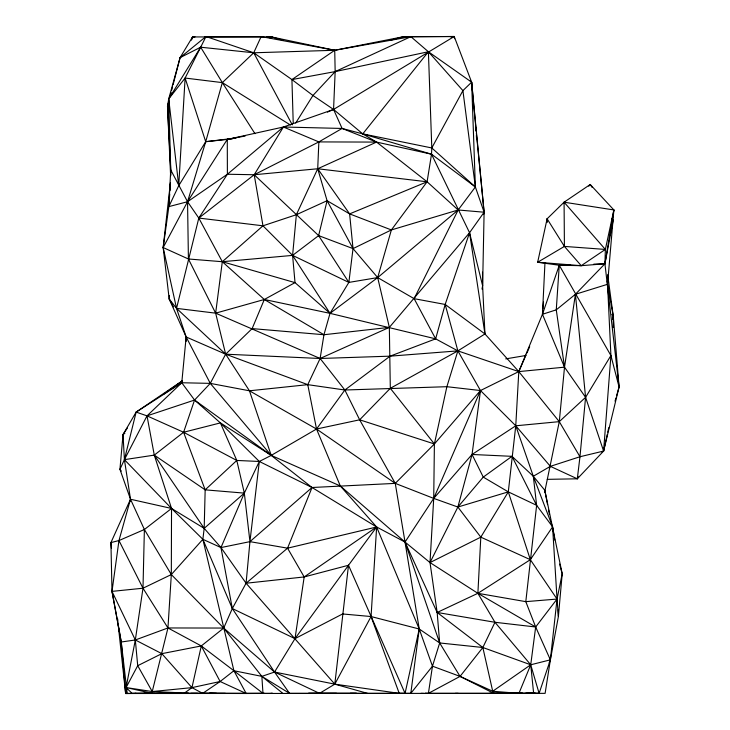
<?xml version="1.0" encoding="UTF-8"?>
<svg xmlns="http://www.w3.org/2000/svg" width="730" height="730" viewBox="0 0 730 730"><rect width="100%" height="100%" fill="white"/><g stroke="black" fill="none" stroke-linecap="round" stroke-linejoin="round"><path stroke-width="1.09" d="M613.264 327.569L613.282 316.282L607.652 274.672M170.4 182.71L163.164 247.561L176.532 308.37L186.15 336.968L181.77 382.748L147.013 415.863L154.286 455.118L171.532 508.454L171.322 574.565L167.955 627.955L152.242 691.556L152.296 693.354L264.543 693.354M186.123 341.448L186.15 336.968L169.196 298.999L163.164 247.561L168.84 206.617L169.725 194.125M570.404 264.89L559.262 265.245L542.454 314.283L518.793 371.597L515.763 425.791L533.311 476.252L536.632 505.324L525.801 601.648L535.665 626.988L530.728 664.784L518.93 693.354L424.979 693.354L428.41 693.354L432.47 666.18L439.67 642.957L437.16 612.47L430.007 562.574L433.72 498.389L434.396 443.968L446.879 386.699L457.874 350.884L445.172 304.456L469.554 232.706L484.109 212.22L471.644 82.189L454.215 36.5L403.252 36.746L334.723 50.279L253.721 52.788L200.668 47.213L180.082 57.652L168.721 98.906L167.508 106.452L170.619 175.939M547.071 222.203L547.108 218.808L564.08 202.201L590.223 184.498L613.875 209.948L607.552 284.289L610.91 355.556L603.601 451.067L577.311 478.807L547.235 479.345M169.314 295.613L169.196 298.999L176.532 308.37L215.642 313.161L264.315 299.492L330.015 313.343L435.637 338.848L457.874 350.884L480.486 390.541L515.763 425.791L550.365 466.342L577.311 478.807L579.967 456.743L559.28 421.648L518.793 371.597L484.948 333.957L482.621 285.759L484.109 212.22L476.38 133.216M182.089 380.978L136.145 412.085L123.032 434.551L119.939 469.326L130.506 499.247L144.385 529.505L142.989 588.225L135.324 639.982L126.071 687.551L125.624 693.5L154.477 693.345M483.607 214.447L484.109 212.22L475.376 186.962L431.521 154.203L362.746 133.882L342.096 128.453L318.855 141.912L317.714 168.758L296.362 214.702L292.593 255.391L295.02 282.629L264.315 299.492L252.142 328.6L225.652 354.187L210.276 383.378L194.563 400.049L183.586 432.26L205.166 489.848L204.19 528.356L202.867 539.306L233.91 670.733L246.183 693.5L272.591 693.363L270.894 693.354M601.575 451.797L603.601 451.067L619.077 387L604.933 263.776L605.352 249.432L613.875 209.948L564.08 202.201L564.418 246.412L581.226 265.684L604.933 263.776L613.163 220.241L611.959 218.361M482.01 289.08L482.621 285.759L469.554 232.706L431.521 154.203L376.552 142.085L342.096 128.453L333.564 109.454L335.161 71.604L334.723 50.279L272.034 37.047L192.565 36.929L180.082 57.652L173.092 84.762M204.929 36.865L261.148 36.591L334.723 50.279L410.862 36.664L428.391 51.748L431.795 147.953L431.521 154.203L427.096 181.788L391.371 229.941L377.684 277.592L389.346 327.378L390.313 388.314L434.396 443.968L395.259 483.379L312.029 487.503L259.314 461.47L220.396 422.907L194.563 400.049L181.77 382.748L136.145 412.085L124.41 459.654L119.939 469.326L121.326 471.069M544.945 263.129L542.454 314.283L564.518 367.172L585.588 397.339L603.601 451.067L579.967 456.743L550.365 466.342L533.311 476.252L511.976 456.332L472.055 454.471L433.72 498.389L405.031 542.061L419.239 629.005L432.47 666.18L460.046 676.4L492.714 691.255L518.93 693.354L491.5 693.245L493.818 693.345L492.714 691.255L482.84 647.501L494.958 622.279L477.885 593.317L430.007 562.574L405.031 542.061L340.317 485.988L271.222 455.401L220.396 422.907L183.586 432.26L154.286 455.118L124.41 459.654L130.506 499.247L130.177 501.492M546.943 222.212L547.108 218.808L564.418 246.412L605.352 249.432L564.08 202.201M454.607 38.699L454.215 36.5L333.564 109.454L283.413 127.011L227.395 174.242L187.546 201.726L168.84 206.617L170.738 169.917L168.721 98.906L200.668 47.213L205.997 36.527L253.721 52.788L291.927 79.579L312.951 95.475L333.564 109.454L362.746 133.882L376.552 142.085L427.096 181.788L458.148 209.984L484.109 212.22M261.148 36.591L253.721 52.788L222.34 82.618L205.714 141.693L187.546 201.726L188.413 258.986L215.642 313.161L320.123 358.485L344.852 390.012L359.662 419.805L395.259 483.379L405.031 542.061L437.16 612.47L477.885 593.317L480.805 537.152L508.299 491.874L515.763 425.791L559.28 421.648L585.588 397.339L610.91 355.556L559.262 265.245L537.663 262.262L547.108 218.808M254.989 133.709L222.34 82.618L200.668 47.213L185.119 78.055L178.731 185.685L168.84 206.617M432.47 666.18L410.817 693.354L399.228 693.354L371.059 616.54L376.643 526.996L340.317 485.988L316.528 429.021L307.768 384.655L320.123 358.485L323.956 334.732L330.015 313.343L348.867 282.41L353.019 248.611L349.624 213.89L317.714 168.758L254.204 174.744L227.395 174.242L198.806 218.069L176.532 308.37L225.652 354.187L249.45 390.796L271.222 455.401L312.029 487.503L376.643 526.996L405.031 542.061L439.67 642.957L460.046 676.4L493.818 693.345M169.971 190.713L170.455 183.896M542.737 310.943L542.454 314.283L556.269 309.839L575.413 294.281L604.933 263.776L613.875 209.948M542.938 308.717L543.521 302.047M579.967 456.743L585.588 397.339L575.413 294.281L607.552 284.289L607.178 280.94M544.571 492.549L559.28 421.648L564.518 367.172L575.413 294.281M367.482 693.354L334.805 684.156L246.074 583.233L220.971 547.573L204.19 528.356L171.532 508.454L130.506 499.247L110.924 542.6L112 591.382L118.178 624.552L125.624 693.5L545.118 693.354L550.374 659.838L557.036 599.065L562.2 573.771L544.817 490.286L533.311 476.252L552.592 526.841L554.015 535.647M111.416 548.212L110.924 542.6L118.963 540.547L144.385 529.505L171.322 574.565L223.699 628.055L274.544 672.047L319.512 693.354L334.805 684.156L348.502 565.257L376.643 526.996L419.239 629.005L410.817 693.354M168.904 101.032L167.508 106.452L170.738 169.917L187.546 201.726L198.806 218.069L222.312 261.714L215.642 313.161L225.652 354.187L307.768 384.655L344.852 390.012L446.879 386.699L480.486 390.541L518.793 371.597L564.518 367.172L556.269 309.839L559.262 265.245L581.226 265.684L605.352 249.432M136.145 412.085L147.013 415.863L183.586 432.26L236.794 460.447L259.314 461.47L271.222 455.401L316.528 429.021L359.662 419.805L434.396 443.968L480.486 390.541L472.055 454.471L457.874 507.04L430.007 562.574L480.805 537.152L530.345 559.682L557.036 599.065L558.404 616.43L550.374 659.838L539.114 693.354L510.763 693.327M130.506 499.247L118.963 540.547L112 591.382L121.244 641.998L127.193 693.354M118.963 540.547L142.989 588.225L167.955 627.955L201.297 645.94L233.91 670.733L261.86 676.372L274.544 672.047L295.002 638.64L304.182 576.946L287.556 548.175L249.943 541.642L220.971 547.573L202.867 539.306L171.532 508.454L124.41 459.654L123.032 434.551L127.412 427.953M320.616 693.308L308.443 693.354L405.068 693.354L419.239 629.005L371.059 616.54L342.589 613.957L295.002 638.64L232.313 608.546L202.867 539.306L171.322 574.565L142.989 588.225L112 591.382L135.324 639.982L137.714 665.696L152.242 691.556L188.395 693.135M603.601 451.067L607.269 434.405M607.761 432.178L608.738 427.734M612.506 319.612L613.282 316.282L607.552 284.289M245.189 136.008L227.276 139.421L187.546 201.726L163.164 247.561L188.413 258.986L222.312 261.714L292.593 255.391L318.627 235.617L327.095 200.714L317.714 168.758L376.552 142.085L318.855 141.912L283.413 127.011L227.276 139.421L205.714 141.693L178.731 185.685L168.721 98.906L185.119 78.055L222.34 82.618L290.458 125.049M171.267 693.135L125.624 693.5L126.692 689.129M170.3 95.603L171.139 92.354M171.696 90.182L172.536 86.934M181.77 382.748L210.276 383.378L249.45 390.796L316.528 429.021L344.852 390.012L390.103 356.158L435.637 338.848L445.172 304.456L414.138 298.67L377.684 277.592L353.019 248.611L327.095 200.714L296.362 214.702L262.973 225.807L222.312 261.714L264.315 299.492L323.956 334.732L389.346 327.378L469.554 232.706L484.948 333.957L457.874 350.884L390.313 388.314L359.662 419.805M615.025 401.19L615.956 397.914M616.585 395.733L619.077 387L613.282 316.282L611.95 314.475M191.835 39.064L192.565 36.929L194.81 36.92L192.565 36.929L191.406 40.132M168.593 112.037L167.508 106.452L168.657 103.24M549.206 662.977L550.374 659.838L549.909 657.666M405.068 693.354L348.502 565.257L304.182 576.946L246.074 583.233L287.556 548.175L312.029 487.503L249.943 541.642L246.074 583.233L232.313 608.546L223.699 628.055L201.297 645.94L161.832 653.66L137.714 665.696L126.071 687.551L132.084 693.354L136.099 693.336M167.508 106.452L168.338 104.417M577.311 478.807L578.178 476.754M316.528 429.021L395.259 483.379L433.72 498.389L480.486 390.541M526.056 355.008L518.793 371.597L457.874 350.884L390.103 356.158L320.123 358.485L225.652 354.187L186.15 336.968L210.276 383.378L271.222 455.401L194.563 400.049L147.013 415.863L124.41 459.654M526.96 352.937L529.688 346.713M549.425 661.864L550.374 659.838L535.665 626.988L477.885 593.317L530.345 559.682L552.592 526.841L536.632 505.324L511.976 456.332L483.26 477.11L457.874 507.04L433.72 498.389M220.396 422.907L236.794 460.447L244.331 493.124L249.943 541.642L259.314 461.47L244.331 493.124L220.971 547.573L232.313 608.546L274.544 672.047L334.805 684.156L371.059 616.54M476.152 130.962L471.644 82.189L428.391 51.748L362.746 133.882L431.795 147.953L462.911 90.62L471.644 82.189L470.138 80.638M549.279 468.213L550.365 466.342M471.644 82.189L475.376 186.962L458.148 209.984L377.684 277.592L330.015 313.343L292.593 255.391L262.973 225.807L198.806 218.069L254.204 174.744L283.413 127.011L342.096 128.453M295.714 123.041L312.951 95.475L335.161 71.604L410.862 36.664M295.002 638.64L348.502 565.257M552.592 526.841L557.036 599.065L535.665 626.988L494.958 622.279L437.16 612.47L482.84 647.501L530.728 664.784L550.374 659.838M588.781 186.205L590.223 184.498L592.039 187.318M205.166 489.848L244.331 493.124L204.19 528.356L154.286 455.118L205.166 489.848L236.794 460.447M180.082 57.652L205.997 36.527M200.44 693.162L202.666 693.372L220.132 681.519L233.91 670.733L262.973 693.354L261.86 676.372L223.699 628.055L167.955 627.955L135.324 639.982L121.244 641.998L125.624 693.5M144.385 529.505L171.532 508.454M170.71 389.519L174.269 386.909M176.943 384.956L182.281 381.051M184.07 693.354L191.944 687.633L220.132 681.519L246.183 693.5L202.666 693.372L191.944 687.633L161.832 653.66L135.324 639.982M163.912 394.045L182.19 381.042M492.714 691.255L530.728 664.784L494.958 622.279M304.182 576.946L376.643 526.996L287.556 548.175M293.232 123.47L291.927 79.579L334.723 50.279M123.032 434.551L124.848 433.31M515.763 425.791L472.055 454.471L483.26 477.11L508.299 491.874L536.632 505.324M564.418 246.412L537.663 262.262L581.226 265.684M428.41 693.354L460.046 676.4L482.84 647.501L439.67 642.957L419.239 629.005M262.973 225.807L254.204 174.744L318.855 141.912M435.637 338.848L414.138 298.67L458.148 209.984L391.371 229.941L353.019 248.611L318.627 235.617L254.204 174.744M320.123 358.485L389.346 327.378M327.378 112.128L333.564 109.454M327.095 200.714L349.624 213.89L427.096 181.788L317.714 168.758M269.908 37.869L272.034 37.047L282.948 40.196M390.103 40.342L403.252 36.746L454.215 36.5L450.821 36.92M291.927 79.579L335.161 71.604L428.391 51.748L462.911 90.62L475.376 186.962L431.795 147.953M505.717 358.886L525.81 355.501M292.593 255.391L348.867 282.41L377.684 277.592M232.833 138.691L227.276 139.421L227.395 174.242M236 138.043L205.714 141.693L185.119 78.055M249.45 390.796L307.768 384.655M557.036 599.065L525.801 601.648L477.885 593.317M149.185 693.254L143.573 693.354M593.791 264.132L604.933 263.776M525.162 693.345L537.919 693.354M522.461 693.135L502.222 693.345L534.67 693.354L526.941 693.126L533.639 693.354L530.728 664.784L539.114 693.354M225.333 693.336L184.17 693.354M190.95 693.354L197.438 693.336M319.512 693.354L336.493 693.308M350.345 693.29L356.578 693.345L289.536 693.354L261.86 676.372L282.82 693.354M266.359 37.038L272.034 37.047M455.401 693.354L458.212 693.354M134.995 693.354L152.296 693.354L126.071 687.551L152.242 691.556L191.944 687.633L201.297 645.94L220.132 681.519M489.118 693.354L509.248 693.409M530.363 693.327L535.437 693.345L530.363 693.263L534.67 693.354M420.982 693.345L423.628 693.363M209.619 693.135L216.445 693.327M252.142 328.6L323.956 334.732M334.805 684.156L399.228 693.354M403.252 36.746L406.473 37.358M222.312 261.714L295.02 282.629L330.015 313.343M349.624 213.89L391.371 229.941M445.172 304.456L484.948 333.957M480.805 537.152L457.874 507.04L508.299 491.874L530.345 559.682M274.544 672.047L289.536 693.354M318.627 235.617L348.867 282.41M253.721 52.788L292.265 124.839M169.196 298.999L173.411 306.883M559.563 564.08L562.2 573.771L558.404 616.43L558.277 609.659M610.91 355.556L619.077 387M110.924 542.6L111.434 544.753M544.817 490.286L547.546 504.649M548.595 510.17L549.444 514.595M118.178 624.552L121.244 641.998M554.371 537.855L554.727 540.054M117.676 618.94L117.877 621.184M475.823 127.577L476.051 130.953M476.352 135.461L476.58 138.846M482.512 272.153L482.621 285.759M170.738 169.917L170.756 175.163"/></g></svg>
